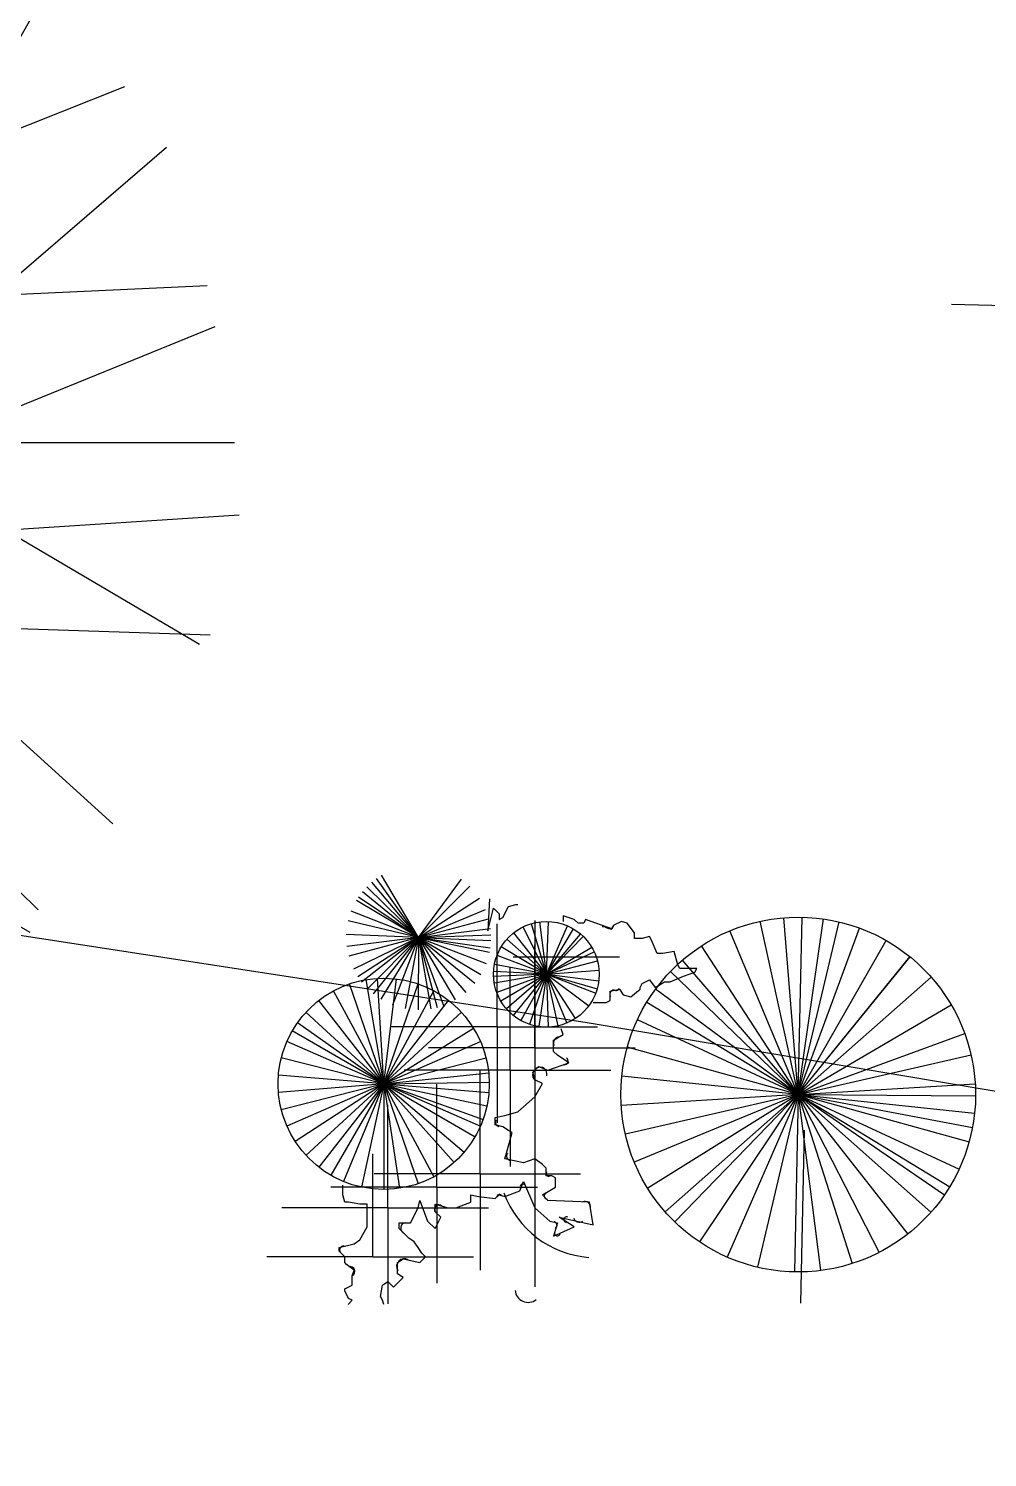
# Model space of a CAD drawing. Header units: millimetres. Extents: x 387 to 811, y 539 to 827.
# Drawn here: x 514.989 to 517.412, y 744.954 to 748.564 of the extents above; entities that cross this region are included whole.
import ezdxf

# ---------------------------------------------------------------- set-up
doc = ezdxf.new("R2010")
doc.units = ezdxf.units.MM
doc.layers.add('cuvas de nível', color=51, linetype='Continuous')
doc.layers.add('vegetação', color=112, linetype='Continuous')

# ---------------------------------------------------------------- blocks, each defined once
blk = doc.blocks.new('T2', base_point=(179.76, 122.92))
for p, q in [((179.76, 122.92), (179.76, 182.32)), ((187.6, 161.67), (186.23, 182.74)), ((166.66, 160.66), (165.76, 179.9)), ((179.27, 156.4), (169.42, 180.59)), ((179.68, 148.48), (197.76, 179.21)), ((179.77, 145.68), (153.43, 176.25)), ((158.72, 145.53), (148.04, 172.54)), ((179.38, 143.01), (138.6, 166.06)), ((137.87, 164.08), (179.76, 122.92)), ((150.5, 138.92), (131.2, 156.4)), ((179.76, 156.27), (179.27, 156.4)), ((181.73, 122.9), (179.52, 144.47)), ((163.39, 138.18), (122.51, 139.57))]:
    blk.add_line(p, q)
blk = doc.blocks.new('AHUA1PL2')
for p, q in [((0, 0), (0, 1.6829)), ((0.2221, 1.0978), (0.1833, 1.6947)), ((-0.0139, 0.9484), (-0.2932, 1.634)), ((-0.3713, 1.0693), (-0.3968, 1.6144)), ((-0.0024, 0.7242), (0.5099, 1.5949)), ((0.0003, 0.6449), (-0.7461, 1.511)), ((-0.5963, 0.6406), (-0.8989, 1.4057)), ((-0.0108, 0.5691), (-1.1663, 1.2222)), ((-1.187, 1.1662), (0, 0)), ((-0.8293, 0.4533), (-1.376, 0.9485)), ((-0.0001, 0.9449), (-0.0139, 0.9484)), ((0.0558, -0.0005), (-0.007, 0.6104)), ((-0.464, 0.4323), (-1.6222, 0.4717))]:
    blk.add_line(p, q)
at = {"xscale": 0.02833333322, "yscale": 0.02833333322, "zscale": 0.02833333322}
for p, rotation in [((0, 0.0148), 269.9999999999999), ((0, 0), 89.99999999999999), ((0, 0), 180)]:
    blk.add_blockref('T2', p, dxfattribs=dict(at, rotation=rotation))

msp = doc.modelspace()

# ---------------------------------------------------------------- linework, layer by layer
at = {"layer": 'cuvas de nível'}
msp.add_polyline3d([(501.0135, 748.4948, 105), (508.3407, 747.2934, 105), (516.4007, 746.0534, 105), (522.9471, 744.9542, 105)], dxfattribs=at)
at = {"layer": 'vegetação'}
for p, q in [((517.3211, 747.8677), (517.6643, 747.8602)), ((517.3211, 747.8677), (517.6643, 747.8602)), ((515.9747, 746.2679, 54), (515.8684, 746.4167, 54)), ((515.9747, 746.2679, 54), (515.8684, 746.4167, 54)), ((515.9747, 746.2679, 54), (515.881, 746.425, 54)), ((515.9747, 746.2679, 54), (515.881, 746.425, 54)), ((515.9747, 746.2679, 54), (516.0834, 746.4149, 54)), ((515.9747, 746.2679, 54), (516.0834, 746.4149, 54)), ((515.9747, 746.2679, 54), (515.8327, 746.3831, 54)), ((515.9747, 746.2679, 54), (515.8327, 746.3831, 54)), ((515.9747, 746.2679, 54), (515.8436, 746.3954, 54)), ((515.9747, 746.2679, 54), (515.8436, 746.3954, 54)), ((515.9747, 746.2679, 54), (515.8565, 746.4074, 54)), ((515.9747, 746.2679, 54), (515.8565, 746.4074, 54)), ((515.9747, 746.2679, 54), (516.104, 746.3972, 54)), ((515.9747, 746.2679, 54), (516.104, 746.3972, 54)), ((515.9747, 746.2679, 54), (515.8176, 746.3615, 54)), ((515.9747, 746.2679, 54), (515.8176, 746.3615, 54)), ((515.9747, 746.2679, 54), (515.8229, 746.3699, 54)), ((515.9747, 746.2679, 54), (515.8229, 746.3699, 54)), ((515.9747, 746.2679, 54), (516.1282, 746.3673, 54)), ((515.9747, 746.2679, 54), (516.1282, 746.3673, 54)), ((515.9747, 746.2679, 54), (516.1282, 746.3673, 54)), ((515.9747, 746.2679, 54), (516.1282, 746.3673, 54)), ((515.9747, 746.2679, 54), (515.7967, 746.3101, 54)), ((515.9747, 746.2679, 54), (515.7967, 746.3101, 54)), ((515.9747, 746.2679, 54), (515.8043, 746.3343, 54)), ((515.9747, 746.2679, 54), (515.8043, 746.3343, 54)), ((515.9747, 746.2679, 54), (516.1435, 746.3383, 54)), ((515.9747, 746.2679, 54), (516.1435, 746.3383, 54)), ((515.9747, 746.2679, 54), (516.1514, 746.315, 54)), ((515.9747, 746.2679, 54), (516.1514, 746.315, 54)), ((516.2976, 746.1748, 54), (516.2595, 746.3027, 54)), ((516.2976, 746.1748, 54), (516.2595, 746.3027, 54)), ((516.268, 746.3105, 54), (516.268, 745.3848, 54)), ((516.268, 746.3105, 54), (516.268, 745.3848, 54)), ((516.2976, 746.1748, 54), (516.281, 746.3072, 54)), ((516.2976, 746.1748, 54), (516.281, 746.3072, 54)), ((516.2976, 746.1748, 54), (516.3031, 746.3081, 54)), ((516.2976, 746.1748, 54), (516.3031, 746.3081, 54)), ((516.9339, 745.871, 54), (516.8376, 746.3088, 54)), ((516.9339, 745.871, 54), (516.8376, 746.3088, 54)), ((516.9339, 745.871, 54), (516.8972, 746.3177, 54)), ((516.9339, 745.871, 54), (516.8972, 746.3177, 54)), ((516.9339, 745.871, 54), (516.9437, 746.3191, 54)), ((516.9339, 745.871, 54), (516.9437, 746.3191, 54)), ((516.9339, 745.871, 54), (516.9975, 746.3147, 54)), ((516.9339, 745.871, 54), (516.9975, 746.3147, 54)), ((516.9339, 745.871, 54), (517.0371, 746.3072, 54)), ((516.9339, 745.871, 54), (517.0371, 746.3072, 54)), ((515.9747, 746.2679, 54), (515.7919, 746.2754, 54)), ((515.9747, 746.2679, 54), (515.7919, 746.2754, 54)), ((515.9747, 746.2679, 54), (515.7932, 746.2448, 54)), ((515.9747, 746.2679, 54), (515.7932, 746.2448, 54)), ((515.9747, 746.2679, 54), (515.798, 746.2207, 54)), ((515.9747, 746.2679, 54), (515.798, 746.2207, 54)), ((515.9747, 746.2679, 54), (515.8104, 746.1875, 54)), ((515.9747, 746.2679, 54), (515.8104, 746.1875, 54)), ((515.9747, 746.2679, 54), (515.8212, 746.1684, 54)), ((515.9747, 746.2679, 54), (515.8212, 746.1684, 54)), ((515.9747, 746.2679, 54), (515.8307, 746.155, 54)), ((515.9747, 746.2679, 54), (515.8307, 746.155, 54)), ((515.9747, 746.2679, 54), (515.8453, 746.1385, 54)), ((515.9747, 746.2679, 54), (515.8453, 746.1385, 54)), ((515.9747, 746.2679, 54), (515.8594, 746.1258, 54)), ((515.9747, 746.2679, 54), (515.8594, 746.1258, 54)), ((515.9747, 746.2679, 54), (515.8795, 746.1116, 54)), ((515.9747, 746.2679, 54), (515.8795, 746.1116, 54)), ((515.9747, 746.2679, 54), (515.909, 746.0972, 54)), ((515.9747, 746.2679, 54), (515.909, 746.0972, 54)), ((515.9747, 746.2679, 54), (515.9405, 746.0882, 54)), ((515.9747, 746.2679, 54), (515.9405, 746.0882, 54)), ((515.9747, 746.2679, 54), (515.9731, 746.085, 54)), ((515.9747, 746.2679, 54), (515.9731, 746.085, 54)), ((515.9747, 746.2679, 54), (516.1562, 746.2905, 54)), ((515.9747, 746.2679, 54), (516.1562, 746.2905, 54)), ((515.9747, 746.2679, 54), (516.1574, 746.2745, 54)), ((515.9747, 746.2679, 54), (516.1574, 746.2745, 54)), ((515.9747, 746.2679, 54), (516.0938, 746.1291, 54)), ((515.9747, 746.2679, 54), (516.0671, 746.1101, 54)), ((515.9747, 746.2679, 54), (516.1454, 746.2021, 54)), ((515.9747, 746.2679, 54), (516.1318, 746.1742, 54)), ((515.9747, 746.2679, 54), (516.1167, 746.1526, 54)), ((515.9747, 746.2679, 54), (516.1167, 746.1526, 54)), ((515.9747, 746.2679, 54), (516.1557, 746.2418, 54)), ((515.9747, 746.2679, 54), (516.1574, 746.2603, 54)), ((515.9747, 746.2679, 54), (516.1537, 746.2303, 54)), ((515.9747, 746.2679, 54), (516.0058, 746.0876, 54)), ((515.9747, 746.2679, 54), (516.0218, 746.0911, 54)), ((515.9747, 746.2679, 54), (516.0375, 746.0961, 54)), ((515.9747, 746.2679, 54), (516.0938, 746.1291, 54)), ((515.9747, 746.2679, 54), (516.0671, 746.1101, 54)), ((515.9747, 746.2679, 54), (516.1454, 746.2021, 54)), ((515.9747, 746.2679, 54), (516.1318, 746.1742, 54)), ((515.9747, 746.2679, 54), (516.1167, 746.1526, 54)), ((515.9747, 746.2679, 54), (516.1167, 746.1526, 54)), ((515.9747, 746.2679, 54), (516.1557, 746.2418, 54)), ((515.9747, 746.2679, 54), (516.1574, 746.2603, 54)), ((515.9747, 746.2679, 54), (516.1537, 746.2303, 54)), ((515.9747, 746.2679, 54), (516.0058, 746.0876, 54)), ((515.9747, 746.2679, 54), (516.0218, 746.0911, 54)), ((515.9747, 746.2679, 54), (516.0375, 746.0961, 54)), ((516.1731, 746.0418, 54), (516.1731, 746.3019, 54)), ((516.1731, 746.0418, 54), (516.1731, 746.3019, 54)), ((516.2976, 746.1748, 54), (516.2152, 746.2798, 54)), ((516.2976, 746.1748, 54), (516.2152, 746.2798, 54)), ((516.2976, 746.1748, 54), (516.2389, 746.2947, 54)), ((516.2976, 746.1748, 54), (516.2389, 746.2947, 54)), ((516.2976, 746.1748, 54), (516.3511, 746.2971, 54)), ((516.2976, 746.1748, 54), (516.3511, 746.2971, 54)), ((516.2976, 746.1748, 54), (516.3659, 746.2894, 54)), ((516.2976, 746.1748, 54), (516.3659, 746.2894, 54)), ((516.2976, 746.1748, 54), (516.3838, 746.2766, 54)), ((516.2976, 746.1748, 54), (516.3838, 746.2766, 54)), ((516.2976, 746.1748, 54), (516.3906, 746.2705, 54)), ((516.2976, 746.1748, 54), (516.3906, 746.2705, 54)), ((516.9339, 745.871, 54), (516.761, 746.2845, 54)), ((516.9339, 745.871, 54), (516.761, 746.2845, 54)), ((516.9339, 745.871, 54), (517.0886, 746.2917, 54)), ((516.9339, 745.871, 54), (517.0886, 746.2917, 54)), ((516.2976, 746.1748, 54), (516.1836, 746.2442, 54)), ((516.2976, 746.1748, 54), (516.1836, 746.2442, 54)), ((516.2976, 746.1748, 54), (516.1978, 746.2634, 54)), ((516.2976, 746.1748, 54), (516.1978, 746.2634, 54)), ((516.2682, 745.9894, 54), (516.2682, 746.2495, 54)), ((516.2682, 745.9894, 54), (516.2682, 746.2495, 54)), ((516.2976, 746.1748, 54), (516.4122, 746.2431, 54)), ((516.2976, 746.1748, 54), (516.4122, 746.2431, 54)), ((516.2976, 746.1748, 54), (516.4183, 746.2317, 54)), ((516.2976, 746.1748, 54), (516.4183, 746.2317, 54)), ((516.9339, 745.871, 54), (516.6899, 746.247, 54)), ((516.9339, 745.871, 54), (516.6899, 746.247, 54)), ((516.9339, 745.871, 54), (517.1558, 746.2605, 54)), ((516.9339, 745.871, 54), (517.1558, 746.2605, 54)), ((516.2976, 746.1748, 54), (516.1664, 746.1997, 54)), ((516.2976, 746.1748, 54), (516.1664, 746.1997, 54)), ((516.2976, 746.1748, 54), (516.173, 746.2227, 54)), ((516.2976, 746.1748, 54), (516.173, 746.2227, 54)), ((516.4823, 746.218, 54), (516.2139, 746.218, 54)), ((516.4823, 746.218, 54), (516.2139, 746.218, 54)), ((516.2976, 746.1748, 54), (516.4265, 746.2092, 54)), ((516.2976, 746.1748, 54), (516.4265, 746.2092, 54)), ((516.2976, 746.1748, 54), (516.4265, 746.2092, 54)), ((516.2976, 746.1748, 54), (516.4265, 746.2092, 54)), ((516.9339, 745.871, 54), (516.6417, 746.2108, 54)), ((516.9339, 745.871, 54), (516.6417, 746.2108, 54)), ((516.9339, 745.871, 54), (517.2161, 746.2193, 54)), ((516.9339, 745.871, 54), (517.2161, 746.2193, 54)), ((516.9339, 745.871, 54), (517.2168, 746.2187, 54)), ((516.9339, 745.871, 54), (517.2168, 746.2187, 54)), ((515.8864, 745.8982, 54), (515.8425, 746.1615, 54)), ((515.8864, 745.8982, 54), (515.8425, 746.1615, 54)), ((515.8864, 745.8982, 54), (515.8707, 746.1646, 54)), ((515.8864, 745.8982, 54), (515.8707, 746.1646, 54)), ((515.8864, 745.8982, 54), (515.9185, 746.1632, 54)), ((515.8864, 745.8982, 54), (515.9185, 746.1632, 54)), ((516.2976, 746.1748, 54), (516.1642, 746.1693, 54)), ((516.2976, 746.1748, 54), (516.1642, 746.1693, 54)), ((516.2976, 746.1748, 54), (516.1643, 746.1819, 54)), ((516.2976, 746.1748, 54), (516.1643, 746.1819, 54)), ((516.2976, 746.1748, 54), (516.166, 746.1521, 54)), ((516.2976, 746.1748, 54), (516.166, 746.1521, 54)), ((516.2976, 746.1748, 54), (516.1722, 746.1289, 54)), ((516.2976, 746.1748, 54), (516.1722, 746.1289, 54)), ((516.2976, 746.1748, 54), (516.1824, 746.1073, 54)), ((516.2976, 746.1748, 54), (516.1824, 746.1073, 54)), ((516.2976, 746.1748, 54), (516.1963, 746.0878, 54)), ((516.2976, 746.1748, 54), (516.1963, 746.0878, 54)), ((516.2064, 745.9322, 54), (516.2064, 746.1924, 54)), ((516.2064, 745.9322, 54), (516.2064, 746.1924, 54)), ((516.2976, 746.1748, 54), (516.2135, 746.0711, 54)), ((516.2976, 746.1748, 54), (516.2135, 746.0711, 54)), ((516.2976, 746.1748, 54), (516.2135, 746.0711, 54)), ((516.2976, 746.1748, 54), (516.2135, 746.0711, 54)), ((516.2976, 746.1748, 54), (516.2333, 746.0578, 54)), ((516.2976, 746.1748, 54), (516.2333, 746.0578, 54)), ((516.2976, 746.1748, 54), (516.2552, 746.0482, 54)), ((516.2976, 746.1748, 54), (516.2552, 746.0482, 54)), ((516.2976, 746.1748, 54), (516.2785, 746.0427, 54)), ((516.2976, 746.1748, 54), (516.2785, 746.0427, 54)), ((516.2976, 746.1748, 54), (516.4306, 746.1856, 54)), ((516.2976, 746.1748, 54), (516.4306, 746.1856, 54)), ((516.2976, 746.1748, 54), (516.43, 746.1583, 54)), ((516.2976, 746.1748, 54), (516.4221, 746.1268, 54)), ((516.2976, 746.1748, 54), (516.4259, 746.1382, 54)), ((516.2976, 746.1748, 54), (516.3024, 746.0414, 54)), ((516.2976, 746.1748, 54), (516.3261, 746.0444, 54)), ((516.2976, 746.1748, 54), (516.4049, 746.0954, 54)), ((516.2976, 746.1748, 54), (516.3701, 746.0628, 54)), ((516.2976, 746.1748, 54), (516.349, 746.0516, 54)), ((516.2976, 746.1748, 54), (516.3701, 746.0628, 54)), ((516.2976, 746.1748, 54), (516.43, 746.1583, 54)), ((516.2976, 746.1748, 54), (516.4221, 746.1268, 54)), ((516.2976, 746.1748, 54), (516.4259, 746.1382, 54)), ((516.2976, 746.1748, 54), (516.3024, 746.0414, 54)), ((516.2976, 746.1748, 54), (516.3261, 746.0444, 54)), ((516.2976, 746.1748, 54), (516.4049, 746.0954, 54)), ((516.2976, 746.1748, 54), (516.3701, 746.0628, 54)), ((516.2976, 746.1748, 54), (516.349, 746.0516, 54)), ((516.2976, 746.1748, 54), (516.3701, 746.0628, 54)), ((516.9339, 745.871, 54), (516.6108, 746.1817, 54)), ((516.9339, 745.871, 54), (516.6108, 746.1817, 54)), ((516.9339, 745.871, 54), (517.2702, 746.1674, 54)), ((516.9339, 745.871, 54), (517.2702, 746.1674, 54)), ((515.8864, 745.8982, 54), (515.7593, 746.1329, 54)), ((515.8864, 745.8982, 54), (515.7593, 746.1329, 54)), ((515.8864, 745.8982, 54), (515.7997, 746.1506, 54)), ((515.8864, 745.8982, 54), (515.7997, 746.1506, 54)), ((515.8864, 745.8982, 54), (515.9731, 746.1506, 54)), ((515.8864, 745.8982, 54), (515.9731, 746.1506, 54)), ((515.8864, 745.8982, 54), (516.0134, 746.1329, 54)), ((515.8864, 745.8982, 54), (516.0134, 746.1329, 54)), ((516.9339, 745.871, 54), (516.5734, 746.1373, 54)), ((516.9339, 745.871, 54), (516.5734, 746.1373, 54)), ((515.8864, 745.8982, 54), (515.7224, 746.1088, 54)), ((515.8864, 745.8982, 54), (515.7224, 746.1088, 54)), ((515.8864, 745.8982, 54), (516.0503, 746.1088, 54)), ((515.8864, 745.8982, 54), (516.0503, 746.1088, 54)), ((516.9339, 745.871, 54), (516.551, 746.1039, 54)), ((516.9339, 745.871, 54), (516.551, 746.1039, 54)), ((516.9339, 745.871, 54), (517.3205, 746.0979, 54)), ((516.9339, 745.871, 54), (517.3205, 746.0979, 54)), ((515.8864, 745.8982, 54), (515.6683, 746.052, 54)), ((515.8864, 745.8982, 54), (515.6683, 746.052, 54)), ((515.8864, 745.8982, 54), (515.69, 746.079, 54)), ((515.8864, 745.8982, 54), (515.69, 746.079, 54)), ((515.8864, 745.8982, 54), (516.0828, 746.079, 54)), ((515.8864, 745.8982, 54), (516.0828, 746.079, 54)), ((516.9339, 745.871, 54), (516.5275, 746.0599, 54)), ((516.9339, 745.871, 54), (516.5275, 746.0599, 54)), ((515.8864, 745.8982, 54), (515.6554, 746.0319, 54)), ((515.8864, 745.8982, 54), (515.6554, 746.0319, 54)), ((515.8864, 745.8982, 54), (516.1136, 746.0383, 54)), ((515.8864, 745.8982, 54), (516.1136, 746.0383, 54)), ((516.1731, 746.0418, 54), (515.9047, 746.0418, 54)), ((516.1731, 746.0418, 54), (515.9047, 746.0418, 54)), ((516.1731, 746.0418, 54), (516.1731, 745.7992, 54)), ((516.1731, 746.0418, 54), (516.4269, 746.0418, 54)), ((516.1731, 746.0418, 54), (516.1731, 745.7992, 54)), ((516.1731, 746.0418, 54), (516.4269, 746.0418, 54)), ((516.9339, 745.871, 54), (517.3548, 746.0252, 54)), ((516.9339, 745.871, 54), (517.3548, 746.0252, 54)), ((515.8864, 745.8982, 54), (515.6419, 746.0054, 54)), ((515.8864, 745.8982, 54), (515.6419, 746.0054, 54)), ((515.8864, 745.8982, 54), (516.1308, 746.0054, 54)), ((515.8864, 745.8982, 54), (516.1308, 746.0054, 54)), ((516.2682, 745.9894, 54), (515.9998, 745.9894, 54)), ((516.2682, 745.9894, 54), (515.9998, 745.9894, 54)), ((516.2682, 745.9894, 54), (516.5221, 745.9894, 54)), ((516.2682, 745.9894, 54), (516.2682, 745.7468, 54)), ((516.2682, 745.9894, 54), (516.5221, 745.9894, 54)), ((516.2682, 745.9894, 54), (516.2682, 745.7468, 54)), ((516.9339, 745.871, 54), (516.5019, 745.9905, 54)), ((516.9339, 745.871, 54), (516.5019, 745.9905, 54)), ((515.8864, 745.8982, 54), (515.6276, 745.9637, 54)), ((515.8864, 745.8982, 54), (515.6276, 745.9637, 54)), ((515.8864, 745.8982, 54), (516.1452, 745.9637, 54)), ((515.8864, 745.8982, 54), (516.1452, 745.9637, 54)), ((516.9339, 745.871, 54), (517.3707, 745.9716, 54)), ((516.9339, 745.871, 54), (517.3707, 745.9716, 54)), ((515.8864, 745.8982, 54), (515.6204, 745.9202, 54)), ((515.8864, 745.8982, 54), (515.6204, 745.9202, 54)), ((515.8864, 745.8982, 54), (516.1519, 745.9258, 54)), ((515.8864, 745.8982, 54), (516.1519, 745.9258, 54)), ((516.2064, 745.9322, 54), (515.938, 745.9322, 54)), ((516.2064, 745.9322, 54), (515.938, 745.9322, 54)), ((516.1303, 745.6703, 54), (516.1303, 745.9305, 54)), ((516.1303, 745.6703, 54), (516.1303, 745.9305, 54)), ((516.2064, 745.9322, 54), (516.4602, 745.9322, 54)), ((516.2064, 745.9322, 54), (516.2064, 745.6896, 54)), ((516.2064, 745.9322, 54), (516.4602, 745.9322, 54)), ((516.2064, 745.9322, 54), (516.2064, 745.6896, 54)), ((516.9339, 745.871, 54), (516.4882, 745.9177, 54)), ((516.9339, 745.871, 54), (516.4882, 745.9177, 54)), ((515.8864, 745.8982, 54), (515.6204, 745.8761, 54)), ((515.8864, 745.8982, 54), (515.6204, 745.8761, 54)), ((515.8864, 745.8982, 54), (515.6276, 745.8326, 54)), ((515.8864, 745.8982, 54), (515.6276, 745.8326, 54)), ((515.8864, 745.8982, 54), (515.6419, 745.7909, 54)), ((515.8864, 745.8982, 54), (515.6419, 745.7909, 54)), ((515.8864, 745.8982, 54), (515.6629, 745.7522, 54)), ((515.8864, 745.8982, 54), (515.6629, 745.7522, 54)), ((515.8864, 745.8982, 54), (515.69, 745.7174, 54)), ((515.8864, 745.8982, 54), (515.69, 745.7174, 54)), ((515.8864, 745.8982, 54), (515.7224, 745.6875, 54)), ((515.8864, 745.8982, 54), (515.7224, 745.6875, 54)), ((515.8864, 745.8982, 54), (515.7527, 745.6671, 54)), ((515.8864, 745.8982, 54), (515.7527, 745.6671, 54)), ((515.8864, 745.8982, 54), (515.7849, 745.6513, 54)), ((515.8864, 745.8982, 54), (515.7849, 745.6513, 54)), ((515.8864, 745.8982, 54), (515.8306, 745.6371, 54)), ((515.8864, 745.8982, 54), (515.8306, 745.6371, 54)), ((515.8864, 745.8982, 54), (515.8306, 745.6371, 54)), ((515.8864, 745.8982, 54), (515.8306, 745.6371, 54)), ((515.8864, 745.8982, 54), (516.1533, 745.9019, 54)), ((515.8864, 745.8982, 54), (516.1533, 745.9019, 54)), ((515.8864, 745.8982, 54), (516.1474, 745.8424, 54)), ((515.8864, 745.8982, 54), (516.1524, 745.8761, 54)), ((515.8864, 745.8982, 54), (515.9731, 745.6457, 54)), ((515.8864, 745.8982, 54), (516.0134, 745.6634, 54)), ((515.8864, 745.8982, 54), (516.0898, 745.7254, 54)), ((515.8864, 745.8982, 54), (516.0648, 745.6996, 54)), ((515.8864, 745.8982, 54), (516.1308, 745.7909, 54)), ((515.8864, 745.8982, 54), (516.1174, 745.7645, 54)), ((515.8864, 745.8982, 54), (516.1174, 745.7645, 54)), ((515.8864, 745.8982, 54), (516.1376, 745.8079, 54)), ((515.8864, 745.8982, 54), (515.8864, 745.6312, 54)), ((515.8864, 745.8982, 54), (515.9259, 745.6342, 54)), ((515.8864, 745.8982, 54), (516.1474, 745.8424, 54)), ((515.8864, 745.8982, 54), (516.1524, 745.8761, 54)), ((515.8864, 745.8982, 54), (515.9731, 745.6457, 54)), ((515.8864, 745.8982, 54), (516.0134, 745.6634, 54)), ((515.8864, 745.8982, 54), (516.0898, 745.7254, 54)), ((515.8864, 745.8982, 54), (516.0648, 745.6996, 54)), ((515.8864, 745.8982, 54), (516.1308, 745.7909, 54)), ((515.8864, 745.8982, 54), (516.1174, 745.7645, 54)), ((515.8864, 745.8982, 54), (516.1174, 745.7645, 54)), ((515.8864, 745.8982, 54), (516.1376, 745.8079, 54)), ((515.8864, 745.8982, 54), (515.8864, 745.6312, 54)), ((515.8864, 745.8982, 54), (515.9259, 745.6342, 54)), ((516.0209, 745.637, 54), (516.0209, 745.8971, 54)), ((516.0209, 745.637, 54), (516.0209, 745.8971, 54)), ((516.9339, 745.871, 54), (516.4866, 745.8437, 54)), ((516.9339, 745.871, 54), (516.4866, 745.8437, 54)), ((516.9339, 745.871, 54), (516.4971, 745.7705, 54)), ((516.9339, 745.871, 54), (516.4971, 745.7705, 54)), ((516.9339, 745.871, 54), (516.5197, 745.6999, 54)), ((516.9339, 745.871, 54), (516.5197, 745.6999, 54)), ((516.9339, 745.871, 54), (516.5535, 745.6341, 54)), ((516.9339, 745.871, 54), (516.5535, 745.6341, 54)), ((516.9339, 745.871, 54), (516.5977, 745.5747, 54)), ((516.9339, 745.871, 54), (516.5977, 745.5747, 54)), ((516.9339, 745.871, 54), (516.6217, 745.5495, 54)), ((516.9339, 745.871, 54), (516.6217, 745.5495, 54)), ((516.9339, 745.871, 54), (516.6841, 745.4989, 54)), ((516.9339, 745.871, 54), (516.6841, 745.4989, 54)), ((516.9339, 745.871, 54), (516.7546, 745.4603, 54)), ((516.9339, 745.871, 54), (516.7546, 745.4603, 54)), ((516.9339, 745.871, 54), (516.8308, 745.4349, 54)), ((516.9339, 745.871, 54), (516.8308, 745.4349, 54)), ((516.9339, 745.871, 54), (516.8308, 745.4349, 54)), ((516.9339, 745.871, 54), (516.8308, 745.4349, 54)), ((516.9339, 745.871, 54), (516.9242, 745.4229, 54)), ((516.9339, 745.871, 54), (516.9242, 745.4229, 54)), ((516.9339, 745.871, 54), (517.3813, 745.8983, 54)), ((516.9339, 745.871, 54), (517.3813, 745.8983, 54)), ((516.9339, 745.871, 54), (517.1386, 745.4723, 54)), ((516.9339, 745.871, 54), (517.3037, 745.6178, 54)), ((516.9339, 745.871, 54), (517.3169, 745.6382, 54)), ((516.9339, 745.871, 54), (517.2692, 745.5735, 54)), ((516.9339, 745.871, 54), (517.3169, 745.6382, 54)), ((516.9339, 745.871, 54), (517.2106, 745.5184, 54)), ((516.9339, 745.871, 54), (517.3404, 745.6821, 54)), ((516.9339, 745.871, 54), (517.3659, 745.7516, 54)), ((516.9339, 745.871, 54), (517.0702, 745.444, 54)), ((516.9339, 745.871, 54), (517.3797, 745.8243, 54)), ((516.9339, 745.871, 54), (517.3743, 745.7876, 54)), ((516.9339, 745.871, 54), (517.3821, 745.8675, 54)), ((516.9339, 745.871, 54), (516.9906, 745.4264, 54)), ((516.9339, 745.871, 54), (517.1386, 745.4723, 54)), ((516.9339, 745.871, 54), (517.3037, 745.6178, 54)), ((516.9339, 745.871, 54), (517.3169, 745.6382, 54)), ((516.9339, 745.871, 54), (517.2692, 745.5735, 54)), ((516.9339, 745.871, 54), (517.3169, 745.6382, 54)), ((516.9339, 745.871, 54), (517.2106, 745.5184, 54)), ((516.9339, 745.871, 54), (517.3404, 745.6821, 54)), ((516.9339, 745.871, 54), (517.3659, 745.7516, 54)), ((516.9339, 745.871, 54), (517.0702, 745.444, 54)), ((516.9339, 745.871, 54), (517.3797, 745.8243, 54)), ((516.9339, 745.871, 54), (517.3743, 745.7876, 54)), ((516.9339, 745.871, 54), (517.3821, 745.8675, 54)), ((516.9339, 745.871, 54), (516.9906, 745.4264, 54)), ((515.8972, 745.5846, 54), (515.8972, 745.8447, 54)), ((515.8972, 745.5846, 54), (515.8972, 745.8447, 54)), ((516.9407, 745.3442, 54), (516.9502, 745.7809, 54)), ((516.9407, 745.3442, 54), (516.9502, 745.7809, 54)), ((515.8592, 745.4608, 54), (515.8592, 745.7209, 54)), ((515.8592, 745.4608, 54), (515.8592, 745.7209, 54)), ((516.1303, 745.6703, 54), (515.8619, 745.6703, 54)), ((516.1303, 745.6703, 54), (515.8619, 745.6703, 54)), ((516.1303, 745.6703, 54), (516.1303, 745.4277, 54)), ((516.1303, 745.6703, 54), (516.3841, 745.6703, 54)), ((516.1303, 745.6703, 54), (516.1303, 745.4277, 54)), ((516.1303, 745.6703, 54), (516.3841, 745.6703, 54)), ((516.0209, 745.637, 54), (515.7525, 745.637, 54)), ((516.0209, 745.637, 54), (515.7525, 745.637, 54)), ((516.0209, 745.637, 54), (516.0209, 745.3944, 54)), ((516.0209, 745.637, 54), (516.2747, 745.637, 54)), ((516.0209, 745.637, 54), (516.0209, 745.3944, 54)), ((516.0209, 745.637, 54), (516.2747, 745.637, 54)), ((515.8972, 745.5846, 54), (515.6288, 745.5846, 54)), ((515.8972, 745.5846, 54), (515.6288, 745.5846, 54)), ((515.8972, 745.5846, 54), (516.1511, 745.5846, 54)), ((515.8972, 745.5846, 54), (515.8972, 745.342, 54)), ((515.8972, 745.5846, 54), (516.1511, 745.5846, 54)), ((515.8972, 745.5846, 54), (515.8972, 745.342, 54)), ((515.8592, 745.4608, 54), (515.5908, 745.4608, 54)), ((515.8592, 745.4608, 54), (515.5908, 745.4608, 54)), ((515.8592, 745.4608, 54), (516.113, 745.4608, 54)), ((515.8592, 745.4608, 54), (516.113, 745.4608, 54))]:
    msp.add_line(p, q, dxfattribs=at)
at = {"layer": 'vegetação', "elevation": 54}
for points in [[(516.1541, 746.3656), (516.1493, 746.2846), (516.1636, 746.3418), (516.1779, 746.3275), (516.1779, 746.3132), (516.1874, 746.318), (516.2017, 746.3465), (516.2017, 746.3465), (516.2207, 746.3513), (516.2254, 746.3513)], [(516.1541, 746.3656), (516.1493, 746.2846), (516.1636, 746.3418), (516.1779, 746.3275), (516.1779, 746.3132), (516.1874, 746.318), (516.2017, 746.3465), (516.2017, 746.3465), (516.2207, 746.3513), (516.2254, 746.3513)], [(516.4157, 746.1037), (516.449, 746.1037), (516.4585, 746.1084), (516.4585, 746.1275), (516.4585, 746.1322), (516.4823, 746.137), (516.4918, 746.1227), (516.5108, 746.118), (516.5346, 746.137), (516.5346, 746.1418), (516.5394, 746.1513), (516.5584, 746.1608), (516.5584, 746.1608), (516.5727, 746.1418), (516.5964, 746.156), (516.6107, 746.156), (516.644, 746.1703), (516.6725, 746.1799), (516.6773, 746.1894), (516.6488, 746.1894), (516.6345, 746.1894), (516.6297, 746.1989), (516.6202, 746.2322), (516.5917, 746.2275), (516.5822, 746.2275), (516.5774, 746.2275), (516.5631, 746.2608), (516.5584, 746.2703), (516.5394, 746.2656), (516.5394, 746.2656), (516.5203, 746.2656), (516.5203, 746.2799), (516.5013, 746.3037), (516.487, 746.3084), (516.468, 746.2989), (516.4633, 746.2894), (516.3967, 746.3132), (516.3919, 746.3037), (516.3776, 746.3037), (516.3681, 746.3132), (516.3396, 746.3227), (516.3396, 746.3084)], [(516.4157, 746.1037), (516.449, 746.1037), (516.4585, 746.1084), (516.4585, 746.1275), (516.4585, 746.1322), (516.4823, 746.137), (516.4918, 746.1227), (516.5108, 746.118), (516.5346, 746.137), (516.5346, 746.1418), (516.5394, 746.1513), (516.5584, 746.1608), (516.5584, 746.1608), (516.5727, 746.1418), (516.5964, 746.156), (516.6107, 746.156), (516.644, 746.1703), (516.6725, 746.1799), (516.6773, 746.1894), (516.6488, 746.1894), (516.6345, 746.1894), (516.6297, 746.1989), (516.6202, 746.2322), (516.5917, 746.2275), (516.5822, 746.2275), (516.5774, 746.2275), (516.5631, 746.2608), (516.5584, 746.2703), (516.5394, 746.2656), (516.5394, 746.2656), (516.5203, 746.2656), (516.5203, 746.2799), (516.5013, 746.3037), (516.487, 746.3084), (516.468, 746.2989), (516.4633, 746.2894), (516.3967, 746.3132), (516.3919, 746.3037), (516.3776, 746.3037), (516.3681, 746.3132), (516.3396, 746.3227), (516.3396, 746.3084)], [(516.4391, 746.2989), (516.4391, 746.2949), (516.4415, 746.2957), (516.4448, 746.2957), (516.4464, 746.2957), (516.4472, 746.2941), (516.4488, 746.2933), (516.4504, 746.2925), (516.4545, 746.2908), (516.4553, 746.2908), (516.4618, 746.2892), (516.465, 746.2933), (516.465, 746.2941), (516.4699, 746.2998)], [(516.4391, 746.2989), (516.4391, 746.2949), (516.4415, 746.2957), (516.4448, 746.2957), (516.4464, 746.2957), (516.4472, 746.2941), (516.4488, 746.2933), (516.4504, 746.2925), (516.4545, 746.2908), (516.4553, 746.2908), (516.4618, 746.2892), (516.465, 746.2933), (516.465, 746.2941), (516.4699, 746.2998)], [(515.8871, 745.341), (515.883, 745.3512), (515.8782, 745.3608), (515.883, 745.3893), (515.8972, 745.3989), (515.9115, 745.3846), (515.9353, 745.4084), (515.921, 745.4179), (515.921, 745.4465), (515.9353, 745.456), (515.9781, 745.4465), (515.9924, 745.4608), (515.9829, 745.4703), (515.9733, 745.4846), (515.9638, 745.4989), (515.9496, 745.5084), (515.9258, 745.5322), (515.9258, 745.5465), (515.9543, 745.5465), (515.9733, 745.5846), (515.9781, 745.6036), (515.9971, 745.5513), (516.0162, 745.5322), (516.0304, 745.5608), (516.0162, 745.5751), (516.0162, 745.5941), (516.0495, 745.5846), (516.0685, 745.5846), (516.1065, 745.5989), (516.1065, 745.6179), (516.1256, 745.6132), (516.1684, 745.6084), (516.1779, 745.6179), (516.1921, 745.6132), (516.2302, 745.6274), (516.2397, 745.6513), (516.2682, 745.5846), (516.3063, 745.5513), (516.3253, 745.5465), (516.3158, 745.5132), (516.3681, 745.537), (516.3301, 745.5608), (516.4157, 745.5417), (516.4062, 745.5989), (516.3015, 745.6036), (516.2873, 745.6179), (516.3206, 745.637), (516.3206, 745.6608), (516.3111, 745.6655), (516.2968, 745.6655), (516.2968, 745.6846), (516.2873, 745.6941), (516.2682, 745.7084), (516.2397, 745.6989), (516.1921, 745.7084), (516.1969, 745.7227), (516.2112, 745.7751), (516.2017, 745.7798), (516.1874, 745.7894), (516.1684, 745.7941), (516.1684, 745.8132), (516.1921, 745.8179), (516.2254, 745.8275), (516.2682, 745.8656), (516.2873, 745.8989), (516.2682, 745.9084), (516.2635, 745.9275), (516.2778, 745.9418), (516.3015, 745.9322), (516.3539, 745.9513), (516.3253, 745.9703), (516.3158, 745.9798), (516.3158, 745.9989), (516.3158, 745.9989), (516.3158, 746.0084), (516.3396, 746.0227), (516.3348, 746.037)], [(515.8871, 745.341), (515.883, 745.3512), (515.8782, 745.3608), (515.883, 745.3893), (515.8972, 745.3989), (515.9115, 745.3846), (515.9353, 745.4084), (515.921, 745.4179), (515.921, 745.4465), (515.9353, 745.456), (515.9781, 745.4465), (515.9924, 745.4608), (515.9829, 745.4703), (515.9733, 745.4846), (515.9638, 745.4989), (515.9496, 745.5084), (515.9258, 745.5322), (515.9258, 745.5465), (515.9543, 745.5465), (515.9733, 745.5846), (515.9781, 745.6036), (515.9971, 745.5513), (516.0162, 745.5322), (516.0304, 745.5608), (516.0162, 745.5751), (516.0162, 745.5941), (516.0495, 745.5846), (516.0685, 745.5846), (516.1065, 745.5989), (516.1065, 745.6179), (516.1256, 745.6132), (516.1684, 745.6084), (516.1779, 745.6179), (516.1921, 745.6132), (516.2302, 745.6274), (516.2397, 745.6513), (516.2682, 745.5846), (516.3063, 745.5513), (516.3253, 745.5465), (516.3158, 745.5132), (516.3681, 745.537), (516.3301, 745.5608), (516.4157, 745.5417), (516.4062, 745.5989), (516.3015, 745.6036), (516.2873, 745.6179), (516.3206, 745.637), (516.3206, 745.6608), (516.3111, 745.6655), (516.2968, 745.6655), (516.2968, 745.6846), (516.2873, 745.6941), (516.2682, 745.7084), (516.2397, 745.6989), (516.1921, 745.7084), (516.1969, 745.7227), (516.2112, 745.7751), (516.2017, 745.7798), (516.1874, 745.7894), (516.1684, 745.7941), (516.1684, 745.8132), (516.1921, 745.8179), (516.2254, 745.8275), (516.2682, 745.8656), (516.2873, 745.8989), (516.2682, 745.9084), (516.2635, 745.9275), (516.2778, 745.9418), (516.3015, 745.9322), (516.3539, 745.9513), (516.3253, 745.9703), (516.3158, 745.9798), (516.3158, 745.9989), (516.3158, 745.9989), (516.3158, 746.0084), (516.3396, 746.0227), (516.3348, 746.037)], [(515.7967, 745.341), (515.8069, 745.3512), (515.7974, 745.356), (515.7878, 745.3751), (515.7878, 745.3798), (515.8069, 745.3893), (515.8069, 745.4131), (515.8116, 745.4274), (515.7926, 745.4417), (515.7878, 745.4465), (515.7878, 745.4608), (515.7736, 745.4751), (515.7736, 745.4846), (515.8116, 745.4941), (515.8259, 745.5036), (515.8449, 745.537), (515.8449, 745.5941), (515.8259, 745.5941), (515.7974, 745.5989), (515.7878, 745.5989), (515.7831, 745.6179), (515.7831, 745.6227), (515.7831, 745.6322), (515.7831, 745.6417)], [(515.7967, 745.341), (515.8069, 745.3512), (515.7974, 745.356), (515.7878, 745.3751), (515.7878, 745.3798), (515.8069, 745.3893), (515.8069, 745.4131), (515.8116, 745.4274), (515.7926, 745.4417), (515.7878, 745.4465), (515.7878, 745.4608), (515.7736, 745.4751), (515.7736, 745.4846), (515.8116, 745.4941), (515.8259, 745.5036), (515.8449, 745.537), (515.8449, 745.5941), (515.8259, 745.5941), (515.7974, 745.5989), (515.7878, 745.5989), (515.7831, 745.6179), (515.7831, 745.6227), (515.7831, 745.6322), (515.7831, 745.6417)]]:
    msp.add_lwpolyline(points, dxfattribs=at)
at = {"layer": 'vegetação'}
for centre, radius in [((516.2976, 746.1748, 54), 0.1335), ((516.2976, 746.1748, 54), 0.1335), ((516.9339, 745.871, 54), 0.4482), ((516.9339, 745.871, 54), 0.4482), ((515.8864, 745.8982, 54), 0.2669), ((515.8864, 745.8982, 54), 0.2669)]:
    msp.add_circle(centre, radius, dxfattribs=at)
for centre, radius, start, end in [((516.4682, 746.1244, 54), 0.0104, 69.3864, 212.4939), ((516.4682, 746.1244, 54), 0.0104, 69.3864, 212.4939), ((516.4743, 746.1408, 54), 0.00712, 249.3864, 352.6024), ((516.4743, 746.1408, 54), 0.00712, 249.3864, 352.6024), ((516.3312, 746.0004, 54), 0.0161, 96.6816, 198.4392), ((516.3312, 746.0004, 54), 0.0161, 96.6816, 198.4392), ((516.343, 745.9559, 54), 0.00951, 262.3863, 55.1594), ((516.343, 745.9559, 54), 0.00951, 262.3863, 55.1594), ((516.2824, 745.9206, 54), 0.0197, 119.0097, 219.1083), ((516.2824, 745.9206, 54), 0.0197, 119.0097, 219.1083), ((516.2814, 745.9224, 54), 0.0177, 347.8659, 119.0097), ((516.2814, 745.9224, 54), 0.0177, 347.8659, 119.0097), ((516.1803, 745.8017, 54), 0.0118, 155.5027, 254.8456), ((516.1803, 745.8017, 54), 0.0118, 155.5027, 254.8456), ((516.2073, 745.716, 54), 0.0109, 137.8314, 272.8072), ((516.2073, 745.716, 54), 0.0109, 137.8314, 272.8072), ((516.3034, 745.6716, 54), 0.00683, 145.8772, 315.4756), ((516.3034, 745.6716, 54), 0.00683, 145.8772, 315.4756), ((516.1795, 745.6102, 54), 0.00811, 57.2283, 172.375), ((516.1795, 745.6102, 54), 0.00811, 57.2283, 172.375), ((516.4246, 745.7082, 54), 0.2496, 200.1038, 265.4803), ((516.4246, 745.7082, 54), 0.2496, 200.1038, 265.4803), ((516.2385, 745.6378, 54), 0.00697, 18.2346, 193.6927), ((516.2385, 745.6378, 54), 0.00697, 18.2346, 193.6927), ((516.3006, 745.6151, 54), 0.00867, 96.4086, 263.5914), ((516.3006, 745.6151, 54), 0.00867, 96.4086, 263.5914), ((516.0256, 745.5815, 54), 0.0112, 43.5466, 223.0514), ((516.0256, 745.5815, 54), 0.0112, 43.5466, 223.0514), ((516.3952, 745.5873, 54), 0.0137, 352.1428, 114.0509), ((516.3952, 745.5873, 54), 0.0137, 352.1428, 114.0509), ((515.9434, 745.5332, 54), 0.0141, 100.309, 238.7331), ((515.9434, 745.5332, 54), 0.0141, 100.309, 238.7331), ((516.3145, 745.5404, 54), 0.00988, 309.13, 75.8986), ((516.3145, 745.5404, 54), 0.00988, 309.13, 75.8986), ((516.3486, 745.555, 54), 0.00698, 67.2483, 268.5908), ((516.3486, 745.555, 54), 0.00698, 67.2483, 268.5908), ((516.3811, 745.5637, 54), 0.0154, 199.5623, 303.5259), ((516.3811, 745.5637, 54), 0.0154, 199.5623, 303.5259), ((516.3253, 745.5216, 54), 0.0076, 190.177, 334.616), ((516.3253, 745.5216, 54), 0.0076, 190.177, 334.616), ((515.7842, 745.4787, 54), 0.00929, 59.7533, 222.9947), ((515.7842, 745.4787, 54), 0.00929, 59.7533, 222.9947), ((515.8019, 745.4246, 54), 0.0119, 295.5153, 107.1789), ((515.8019, 745.4246, 54), 0.0119, 295.5153, 107.1789), ((515.9385, 745.4365, 54), 0.0195, 59.0874, 210.9821), ((515.9385, 745.4365, 54), 0.0195, 59.0874, 210.9821), ((516.2513, 745.3787, 54), 0.0328, 184.5481, 308.6451), ((516.2513, 745.3787, 54), 0.0328, 184.5481, 308.6451)]:
    msp.add_arc(centre, radius, start, end, dxfattribs=at)

# ---------------------------------------------------------------- block references
msp.add_blockref('AHUA1PL2', (513.8261, 747.5039, 106), dxfattribs=at)

doc.saveas('drawing.dxf')
